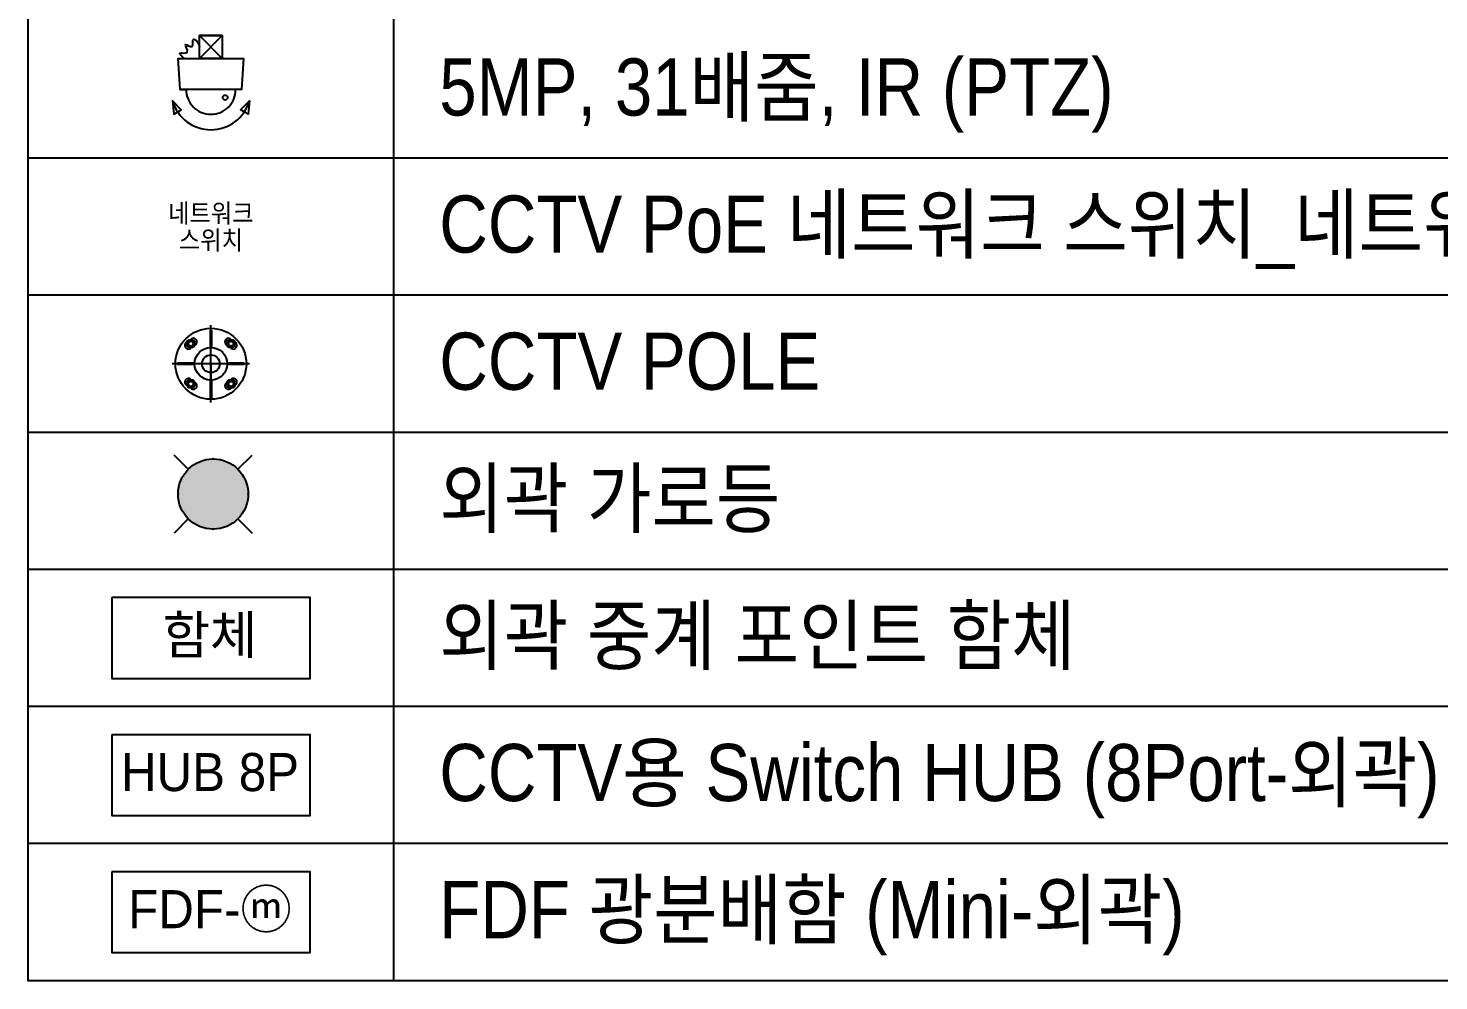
# Model space of a CAD drawing. Header units: millimetres. Extents: x 89860 to 502050, y -351975 to 882300.
# Drawn here: x 361970 to 371234, y -284250 to -277997 of the extents above; entities that cross this region are included whole.
import ezdxf
from ezdxf.enums import TextEntityAlignment as Align

# ---------------------------------------------------------------- set-up
doc = ezdxf.new("R2010")
doc.units = ezdxf.units.MM
doc.header["$LTSCALE"] = 150
doc.layers.get('0').update_dxf_attribs({"lineweight": 0})
for name, color, linetype in [('-----20 General Symbol', 3, 'Continuous'), ('-----29 Cable Schedule', 1, 'Continuous'), ('-----30 Text', 2, 'Continuous')]:
    doc.layers.add(name, color=color, linetype=linetype)
doc.styles.add('ELEC', font='')
doc.styles.get('ELEC').set_extended_font_data('Dotum')

# ---------------------------------------------------------------- blocks, each defined once
blk = doc.blocks.new('D04')
for p, q in [((-106.1, 106.1), (-166.7, 166.7)), ((106.1, 106.1), (166.7, 166.7)), ((-106.1, -106.1), (-166.7, -166.7)), ((106.1, -106.1), (166.7, -166.7))]:
    blk.add_line(p, q)
at = {"linetype": 'Continuous'}
blk.add_circle((0, 0), 150, dxfattribs=at)
for p in [(0, 150), (-150, 0), (150, 0), (0, -150)]:
    blk.add_point(p)
blk = doc.blocks.new('A$C93139d4c')
at = {"layer": '-----20 General Symbol'}
blk.add_hatch(color=256, dxfattribs=at).paths.add_polyline_path([(-30071, -27510, 1), (-30993, -27510, 1)])
for p, q in [((-30570, -25362), (-30570, -25586)), ((-30551, -25362), (-30570, -25362)), ((-30561, -26307), (-30561, -25293)), ((-30551, -25362), (-30551, -25586)), ((-30849, -25493), (-30874, -25536)), ((-30874, -25536), (-30849, -25579)), ((-30866, -25551), (-30867, -25552)), ((-30800, -25493), (-30849, -25493)), ((-30775, -25536), (-30800, -25493)), ((-30800, -25579), (-30775, -25536)), ((-30347, -25536), (-30322, -25493)), ((-30322, -25579), (-30347, -25536)), ((-30322, -25493), (-30272, -25493)), ((-30272, -25493), (-30247, -25536)), ((-30247, -25536), (-30272, -25579)), ((-30256, -25551), (-30255, -25552)), ((-30849, -25579), (-30800, -25579)), ((-30272, -25579), (-30322, -25579)), ((-30054, -25800), (-31068, -25800)), ((-30775, -25790), (-30999, -25790)), ((-30999, -25790), (-30999, -25810)), ((-30775, -25810), (-30999, -25810)), ((-30561, -25800), (-30982, -25800)), ((-30561, -25800), (-30561, -26195)), ((-30122, -25790), (-30347, -25790)), ((-30122, -25810), (-30347, -25810)), ((-30122, -25810), (-30122, -25790)), ((-30874, -26064), (-30849, -26021)), ((-30849, -26107), (-30874, -26064)), ((-30866, -26049), (-30867, -26048)), ((-30849, -26021), (-30800, -26021)), ((-30800, -26107), (-30849, -26107)), ((-30800, -26021), (-30775, -26064)), ((-30775, -26064), (-30800, -26107)), ((-30570, -26014), (-30570, -26266)), ((-30551, -26014), (-30551, -26266)), ((-30322, -26021), (-30347, -26064)), ((-30347, -26064), (-30322, -26107)), ((-30272, -26021), (-30322, -26021)), ((-30322, -26107), (-30272, -26107)), ((-30247, -26064), (-30272, -26021)), ((-30272, -26107), (-30247, -26064)), ((-30256, -26049), (-30255, -26048))]:
    blk.add_line(p, q, dxfattribs=at)
blk.add_lwpolyline([(-30711, -21790), (-30711, -21490), (-30411, -21490), (-30411, -21790), (-30711, -21790), (-30411, -21490), (-30711, -21490), (-30411, -21790)], dxfattribs=at)
for points in [[(-30964, -22200), (-30989, -21790), (-30132, -21790), (-30157, -22200), (-30964, -22200), (-30886, -22200, 0.414214), (-30561, -22525, 0.414214), (-30236, -22200, 0.721557)], [(-31067, -22348), (-31049, -22521), (-30950, -22465), (-31067, -22348, 0.748693), (-30055, -22348), (-30073, -22521), (-30171, -22465), (-30055, -22348)]]:
    blk.add_lwpolyline(points, format="xyb", dxfattribs=at)
at = {"layer": '-----20 General Symbol', "const_width": 0.249}
blk.add_lwpolyline([(-29728, -23495), (-29728, -24505), (-31394, -24505), (-31394, -23495)], close=True, dxfattribs=at)
at = {"layer": '-----20 General Symbol'}
for points in [[(-31858, -28865), (-29263, -28865), (-29263, -29935), (-31858, -29935)], [(-31858, -30665), (-29263, -30665), (-29263, -31735), (-31858, -31735)], [(-31858, -32465), (-29263, -32465), (-29263, -33535), (-31858, -33535)]]:
    blk.add_lwpolyline(points, close=True, dxfattribs=at)
for centre, radius in [((-30374, -22305), 32.1), ((-30561, -25800), 466), ((-30825, -25536), 56.3), ((-30825, -25536), 40.4), ((-30825, -25536), 34.1), ((-30825, -25536), 33), ((-30825, -25536), 33), ((-30297, -25536), 56.3), ((-30297, -25536), 40.4), ((-30297, -25536), 34.1), ((-30297, -25536), 33), ((-30297, -25536), 33), ((-30561, -25800), 214), ((-30561, -25800), 116), ((-30825, -26064), 56.3), ((-30825, -26064), 40.4), ((-30825, -26064), 34.1), ((-30825, -26064), 33), ((-30825, -26064), 33), ((-30297, -26064), 56.3), ((-30297, -26064), 40.4), ((-30297, -26064), 34.1), ((-30297, -26064), 33), ((-30297, -26064), 33)]:
    blk.add_circle(centre, radius, dxfattribs=at)
for centre, start, end in [((-30857, -25560), 116.8914, 314.4495), ((-30792, -25512), 295.8504, 135.5223), ((-30330, -25512), 44.4777, 244.1496), ((-30265, -25560), 225.5505, 63.1086), ((-30857, -26040), 45.5505, 243.1086), ((-30792, -26088), 224.4777, 64.1496), ((-30330, -26088), 115.8504, 315.5223), ((-30265, -26040), 296.8914, 134.4495)]:
    blk.add_arc(centre, 46.6, start, end, dxfattribs=at)
blk.add_spline([(-30910, -21790), (-30967, -21723), (-30871, -21707), (-30893, -21610), (-30808, -21635), (-30794, -21541), (-30711, -21640), (-30711, -21645)], degree=3, dxfattribs=at)
at = {"layer": '-----29 Cable Schedule', "color": 1}
for p, q in [((-28161, -8700), (-28161, -33900)), ((-5100, -23100), (-32961, -23100)), ((-5100, -24900), (-32961, -24900)), ((-5100, -26700), (-32961, -26700)), ((-5100, -28500), (-32961, -28500)), ((-5100, -30300), (-32961, -30300)), ((-5100, -32100), (-32961, -32100))]:
    blk.add_line(p, q, dxfattribs=at)
at = {"layer": '-----29 Cable Schedule', "color": 3}
blk.add_lwpolyline([(-5100, -33900), (-32961, -33900), (-32961, -8700), (-5100, -8700)], close=True, dxfattribs=at)
at = {"layer": '-----20 General Symbol', "xscale": 3.072, "yscale": 3.072, "zscale": 3.072}
blk.add_blockref('D04', (-30532, -27510), dxfattribs=at)
at = {"layer": '-----20 General Symbol', "style": 'ELEC'}
for s, height, width, p in [('네트워크', 249, 0.9, (-30561, -23824)), ('스위치', 249, 0.9, (-30561, -24176)), ('함체', 500, 0.99, (-30573, -29360)), ('HUB 8P', 500, 0.99, (-30573, -31160)), ('FDF-ⓜ', 500, 0.99, (-30573, -32960))]:
    blk.add_text(s, height=height, dxfattribs=dict(at, width=width)).set_placement(p, align=Align.MIDDLE_CENTER)
at = {"layer": '-----30 Text', "color": 2, "style": 'ELEC', "width": 0.9}
for s, p in [('5MP, 31배줌, IR (PTZ)', (-27561, -22166)), ('CCTV PoE 네트워크 스위치_네트워크 공사분', (-27561, -23966)), ('CCTV POLE', (-27561, -25766)), ('외곽 가로등', (-27561, -27566)), ('외곽 중계 포인트 함체', (-27561, -29366)), ('CCTV용 Switch HUB (8Port-외곽)', (-27561, -31166)), ('FDF 광분배함 (Mini-외곽)', (-27561, -32966))]:
    blk.add_text(s, height=750, dxfattribs=at).set_placement(p, align=Align.MIDDLE_LEFT)

msp = doc.modelspace()

# ---------------------------------------------------------------- block references
at = {"layer": '-----29 Cable Schedule', "xscale": 0.5, "yscale": 0.5, "zscale": 0.5}
msp.add_blockref('A$C93139d4c', (378450, -267300), dxfattribs=at)

doc.saveas('drawing.dxf')
